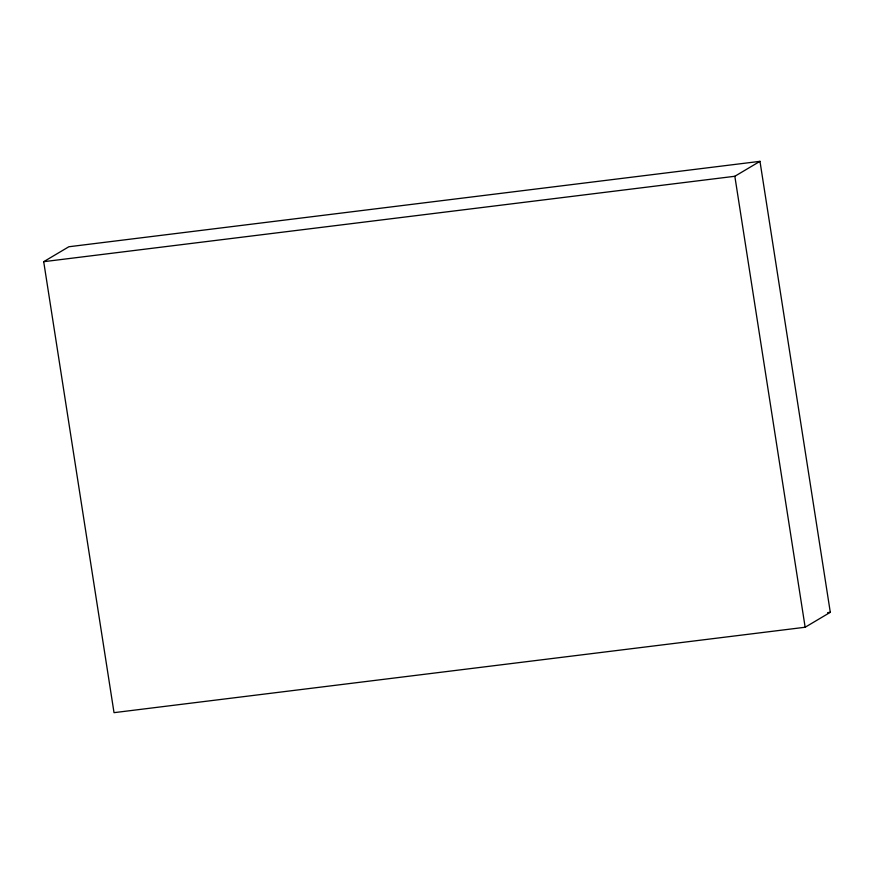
<?xml version="1.0" encoding="UTF-8"?>
<svg xmlns="http://www.w3.org/2000/svg" width="874" height="874" viewBox="0 0 874 874"><rect width="100%" height="100%" fill="white"/><g stroke="black" fill="none" stroke-linecap="round" stroke-linejoin="round"><path stroke-width="1.31" d="M43.7 261.687L68.849 246.752L759.976 161.34L830.3 612.313L805.151 627.248L114.024 712.66L43.7 261.687L734.837 176.275L759.976 161.34M827.591 612.652L830.3 612.313M734.837 176.275L805.151 627.248"/></g></svg>
